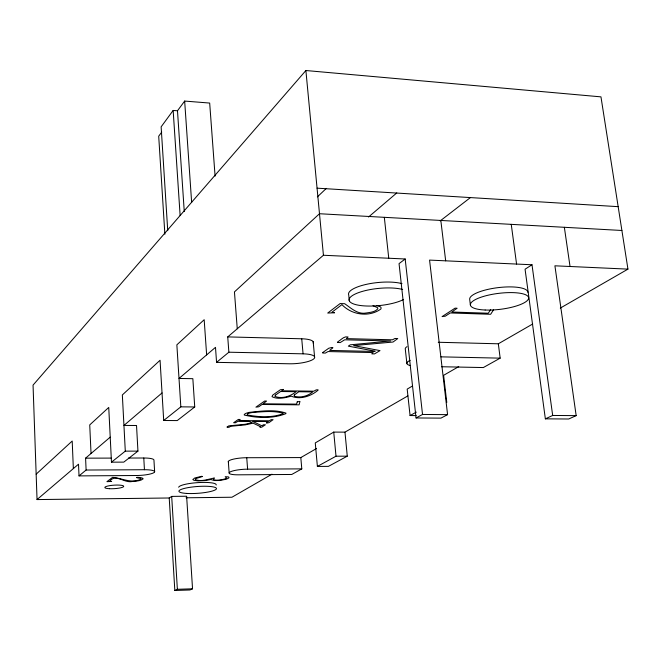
<?xml version="1.0" encoding="UTF-8"?>
<svg xmlns="http://www.w3.org/2000/svg" width="661" height="661" viewBox="0 0 661 661"><rect width="100%" height="100%" fill="white"/><g stroke="black" fill="none" stroke-linecap="round" stroke-linejoin="round"><path stroke-width="0.99" d="M373.019 305.671L377.613 307.695L377.828 308.819C375.027 312.141 370.185 312.322 366.186 313C357.725 314.677 351.057 308.109 344.687 303.705L340.142 303.548L327.691 313.058L334.573 312.777L332.012 312.174L341.935 304.63C351.826 315.074 369.169 317.511 380.885 309.001L381.149 307.869L380.496 306.844L376.886 305.473M493.544 309.835L490.652 314.281L450.265 312.959L445.291 316.189L442.093 316.586L455.057 308.158L457.148 308.233L451.727 312.017L488.256 313.223L490.644 309.703M215.089 176.115L209.677 103.058L184.659 101.067L177.487 110.775L173.157 110.437L161.135 126.846L167.737 230.664M161.738 132.084L158.706 136.199L164.87 234.209M560.305 308.092L627.95 269.126L600.965 96.861L305.886 70.52L33.05 385.115L37.041 499.576L169.224 497.989L171.695 496.403L186.625 496.229L192.541 588.802L189.938 589.976L174.826 590.48L169.224 497.989M317.371 196.887L326.344 188.393M36.157 474.16L72.198 441.036L73.354 468.591M37.041 499.576L78.51 464.196L79.023 475.895L136.521 475.507A14.228 2.751 -3.7 0 0 154.071 472.532A14.228 2.751 -3.7 0 0 144.445 469.723L86.112 470.037L79.023 475.895M86.112 470.037L85.583 458.164L110.222 437.144M162.036 392.948L123.946 425.436L136.53 425.494L137.942 451.124L123.789 462.122L111.469 462.171L108.743 407.44L89.731 424.916L91.036 453.512M111.469 462.171L125.293 451.141L122.343 394.939L160.061 360.27L163.705 420.503L177.222 420.578L194.731 406.969L192.847 378.679L179.007 378.464L215.494 347.347L216.568 362.36L228.871 352.206L227.731 336.903L323.436 255.262L405.176 258.988L422.528 414.455L416.05 417.959L399.046 263.632L405.176 258.988M368.532 217.015L396.765 192.938M163.705 420.503L180.825 406.846L194.731 406.969M440.218 220.881L470.409 197.589M545.366 418.843L552.679 415.455L531.998 264.764L525.065 269.217L545.366 418.843L568.708 419L576.169 415.637L554.91 265.805L627.95 269.126M344.968 432.137L333.739 432.096L315.272 442.911L317.387 466.418L328.41 466.369L347.273 456.173L344.968 432.137L407.862 395.906M412.497 385.991L407.184 389.106L410.068 415.546L416.19 415.595M271.968 474.185L231.945 497.237L186.063 497.791M228.524 462.146A13.815 2.718 -4.4 0 1 233.118 459.221A13.815 2.718 -4.4 0 1 246.743 457.726L300.813 457.577L316.487 448.546M458.734 366.607L443.614 375.316L446.778 402.433M438.26 342.266L498.328 343.794L532.716 323.989M301.788 468.872L291.765 474.466L238.299 474.821A13.848 2.627 -4.4 0 1 229.912 472.07A13.848 2.627 -4.4 0 1 247.611 469.161L301.788 468.872L300.813 457.577M498.328 343.794L500.17 358.146L483.323 367.557L441.498 366.739M317.387 466.418L336.003 456.206L347.273 456.173M410.068 415.546L416.331 412.117M531.998 264.764L429.567 260.095L447.58 414.645L440.937 418.124L416.05 417.959M174.826 590.48L177.371 589.298L192.541 588.802M85.583 458.164L111.114 458.098M128.465 458.048L143.784 458.007A14.195 2.842 -3.7 0 1 153.955 460.188L154.633 471.814M125.293 451.141L137.942 451.124M422.528 414.455L447.58 414.645M552.679 415.455L576.169 415.637M216.568 362.36L289.452 363.781A18.599 4.743 -4.9 0 0 313.43 359.163A18.599 4.743 -4.9 0 0 303.069 353.833L228.871 352.206M440.978 356.849L500.17 358.146M227.731 336.903L301.73 338.787A18.541 4.891 -4.9 0 1 313.223 343.034M621.894 230.482L319.486 213.734L234.448 291.898L237.258 328.773M317.057 188.162L618.167 206.662M564.354 227.293L570.038 266.49M511.25 224.352L516.572 264.061M470.384 305.027L469.69 299.416A29.307 8.106 -7.1 0 1 498.006 287.642A29.307 8.106 -7.1 0 1 527.866 292.302M440.829 220.452L445.671 260.831M406.887 363.624L405.3 349.182A18.07 4.577 -6.1 0 1 406.969 346.67M384.33 217.329L388.759 258.236M349.297 300.805L348.727 295.029A29.935 8.676 -5.9 0 1 367.169 284.18A29.935 8.676 -5.9 0 1 402.004 283.668M305.886 70.52L323.436 255.262M333.739 432.096L336.003 456.206M313.19 341.754L314.553 356.676M301.73 338.787L303.069 353.833M246.743 457.726L247.611 469.161M228.318 461.452L229.144 472.822M206.637 354.899L204.183 319.717L176.859 344.835L180.825 406.846M184.659 101.067L191.649 202.514M177.487 110.775L184.262 211.561M173.157 110.437L180.123 215.445M171.695 496.403L177.371 589.298M143.784 458.007L144.445 469.723M410.002 365.475A18.12 4.437 -6.1 0 1 410.167 360.344M403.574 299.507A29.976 8.576 -5.9 0 1 359.584 305.39A29.976 8.576 -5.9 0 1 358.419 292.683A29.976 8.576 -5.9 0 1 402.648 289.51M178.677 487.256A18.83 3.454 -4.1 0 1 198.474 482.58A18.83 3.454 -4.1 0 1 216.18 485.025M244.322 414.505L244.297 415.034C257.278 418.264 273.266 418.719 285.882 413.637L285.965 413.117C274.513 409.134 261.136 411.159 249.156 412.381A11.014 2.47 -4.5 0 0 244.909 413.935L244.322 414.505M214.181 478.052C210.281 481.729 225.186 479.894 226.533 478.01L225.186 476.697L228.466 476.928A12.856 2.404 -4.2 0 1 228.731 478.035L226.236 479.275L219.865 480.382A8.279 1.545 -4.3 0 1 214.371 480.497L210.785 479.531L205.455 480.547L198.077 480.902L193.946 480.299L192.838 479.547L194.788 477.977L201.704 476.292L202.423 476.507L195.755 478.597L195.449 479.671C201.63 481.96 208.182 479.101 214.181 478.052M294.211 395.055L294.418 396.236C300.681 398.104 307.811 396.104 312.736 391.915L298.83 391.733L294.211 395.055M227.12 427.047L228.838 427.378L230.747 426.287L245.107 424.899L253.146 423.164L260.409 426.634L259.905 427.196L261.715 427.204L265.408 424.759L263.59 424.75L261.748 425.75L252.642 421.363L268.217 421.454L266.325 422.941L267.094 423.04L268.986 422.627L273.109 419.669L271.274 419.652L269.159 420.826L238.844 420.644L240.183 419.462L238.332 419.446L233.606 422.759L235.44 422.767L237.935 421.28L249.288 421.346L252.023 422.635L245.19 424.288L228.813 425.858L227.12 427.047M297.235 401.863L296.541 404.127L263.012 403.788L266.557 401.062L264.631 401.045L255.923 407.135L258.682 406.812L262.029 404.474L299.103 404.838L299.962 401.401L297.235 401.863M283.247 389.412L281.677 390.775L313.826 391.196L316.222 389.858L318.164 389.883L317.966 390.254C311.009 396.278 299.937 399.971 291.27 396.154C285.213 397.79 277.893 399.682 272.026 396.707L272.638 395.171L280.363 389.759L283.247 389.412M322.907 352.404L322.618 353.007L325.369 353.073L328.054 351.553L373.168 352.577L371.763 353.858L374.473 353.916L380.017 350.611L353.627 345.596L393.039 342.034L397.782 338.548L394.997 338.473L392.444 339.804L346.339 338.622L348.091 336.986C343.902 335.771 340.96 340.126 337.697 341.886L337.407 342.497L340.208 342.563L344.662 339.804L390.676 340.977L350.239 344.835L348.339 346.149L375.217 351.214L374.853 351.454L329.649 350.421L332.937 347.711L331.789 347.496L328.773 348.231L322.907 352.404M140.859 478.853L140.496 479.399C131.365 483.745 121.641 478.118 112.61 477.325L106.9 481.679L111.659 481.423L109.66 481.208C115.741 473.268 124.532 483.588 132.531 481.431C136.017 480.919 140.289 481.274 143.09 478.87L142.883 478.374C140.595 476.87 131.357 477.126 140.33 478.374L140.859 478.853M247.503 413.951L247.222 414.934C258.74 417.157 272.175 417.909 283.164 413.679L283.04 413.216C273.266 410.489 262.648 411.77 252.609 412.464A7.775 1.743 -4.5 0 0 247.503 413.951M275.406 395.146L274.836 396.36C281.85 399.227 290.435 396.377 296.103 391.7L280.628 391.502L275.406 395.146M485.141 310.017A29.348 8.023 -7.1 0 0 528.635 297.929A29.348 8.023 -7.1 0 0 484.711 296.078A29.348 8.023 -7.1 0 0 485.141 310.017M187.237 493.461A18.838 3.412 -4.1 0 0 216.444 488.81A18.838 3.412 -4.1 0 0 189.393 487.405A18.838 3.412 -4.1 0 0 187.237 493.461M109.486 488.71A9.461 1.752 -3.6 0 0 123.739 486.356A9.461 1.752 -3.6 0 0 109.66 485.653A9.461 1.752 -3.6 0 0 109.486 488.71"/></g></svg>
